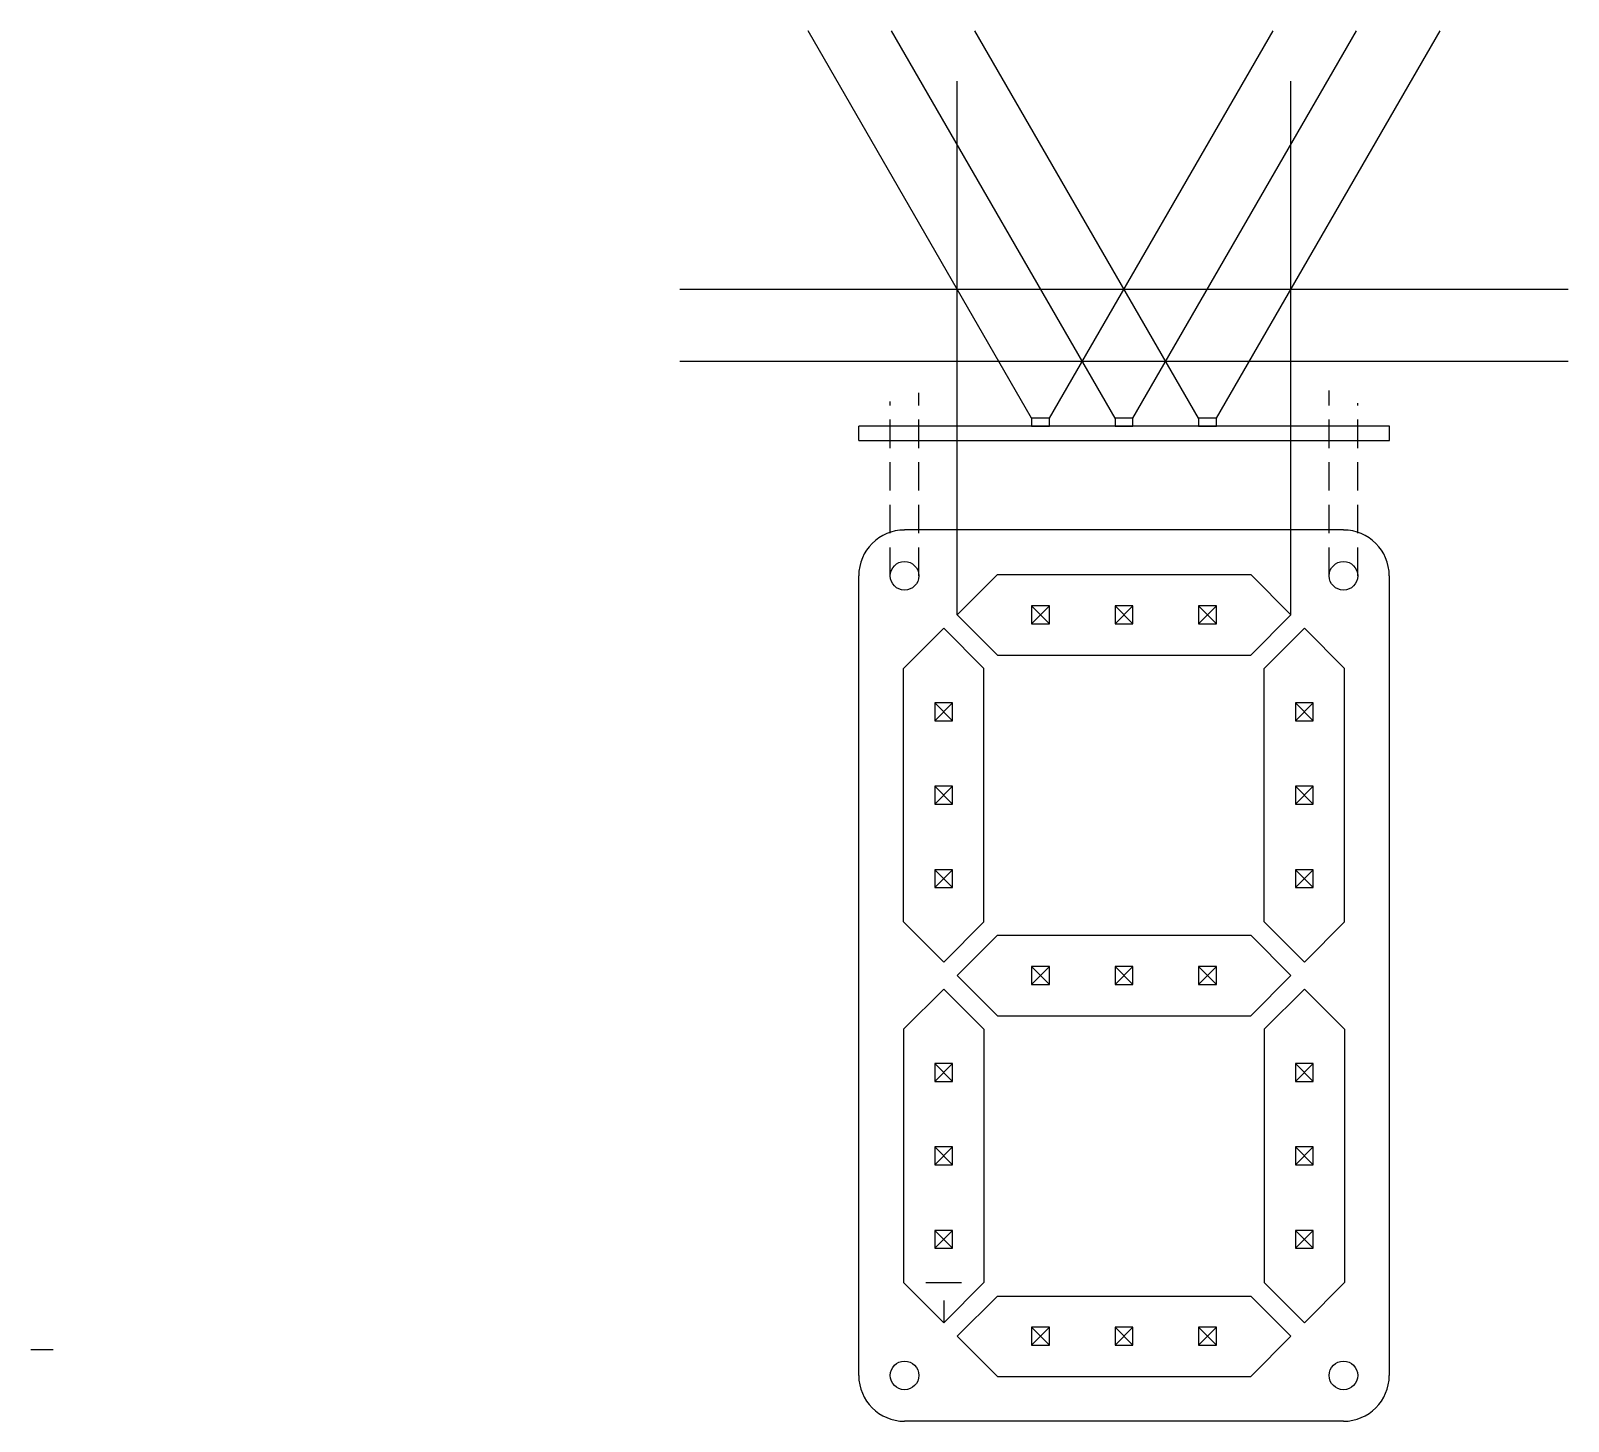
# Model space of a CAD drawing. Header units: millimetres. Extents: x -93 to 79, y 0 to 155.
import ezdxf

# ---------------------------------------------------------------- set-up
doc = ezdxf.new("R2010")
doc.units = ezdxf.units.MM
doc.linetypes.add('HIDDEN2', pattern=[4.7625, 3.175, -1.5875])
for name, color, linetype in [('hidden', 6, 'HIDDEN2'), ('leds', 2, 'Continuous'), ('trace', 1, 'Continuous'), ('viewzone', 4, 'Continuous')]:
    doc.layers.add(name, color=color, linetype=linetype)

msp = doc.modelspace()

# ---------------------------------------------------------------- linework, layer by layer
at = {"layer": 'hidden'}
for p, q in [((52.59, 94.51), (52.59, 115.24)), ((3.52, 94.51), (3.52, 113.98)), ((6.72, 94.51), (6.72, 114.97)), ((55.79, 94.51), (55.79, 113.8))]:
    msp.add_line(p, q, dxfattribs=at)
at = {"layer": 'leds'}
for p, q in [((21.33, 112.14), (19.33, 112.14)), ((19.33, 112.14), (19.33, 111.24)), ((21.33, 111.24), (21.33, 112.14)), ((30.66, 112.14), (28.66, 112.14)), ((28.66, 112.14), (28.66, 111.24)), ((30.66, 111.24), (30.66, 112.14)), ((39.99, 112.14), (37.99, 112.14)), ((37.99, 112.14), (37.99, 111.24)), ((39.99, 111.24), (39.99, 112.14)), ((19.33, 111.24), (21.33, 111.24)), ((28.66, 111.24), (30.66, 111.24)), ((37.99, 111.24), (39.99, 111.24)), ((21.33, 91.14), (19.33, 91.14)), ((19.33, 91.14), (19.33, 89.14)), ((21.33, 91.14), (19.33, 89.14)), ((21.33, 89.14), (19.33, 91.14)), ((21.33, 89.14), (21.33, 91.14)), ((30.66, 91.14), (28.66, 91.14)), ((28.66, 91.14), (28.66, 89.14)), ((30.66, 91.14), (28.66, 89.14)), ((30.66, 89.14), (28.66, 91.14)), ((30.66, 89.14), (30.66, 91.14)), ((39.99, 91.14), (37.99, 91.14)), ((37.99, 91.14), (37.99, 89.14)), ((39.99, 91.14), (37.99, 89.14)), ((39.99, 89.14), (37.99, 91.14)), ((39.99, 89.14), (39.99, 91.14)), ((19.33, 89.14), (21.33, 89.14)), ((28.66, 89.14), (30.66, 89.14)), ((37.99, 89.14), (39.99, 89.14)), ((8.5, 80.31), (8.5, 78.31)), ((10.5, 80.31), (8.5, 80.31)), ((8.5, 80.31), (10.5, 78.31)), ((10.5, 80.31), (8.5, 78.31)), ((10.5, 78.31), (10.5, 80.31)), ((48.82, 80.31), (48.82, 78.31)), ((50.82, 80.31), (48.82, 80.31)), ((48.82, 80.31), (50.82, 78.31)), ((50.82, 80.31), (48.82, 78.31)), ((50.82, 78.31), (50.82, 80.31)), ((8.5, 78.31), (10.5, 78.31)), ((48.82, 78.31), (50.82, 78.31)), ((8.5, 70.98), (8.5, 68.98)), ((10.5, 70.98), (8.5, 70.98)), ((8.5, 70.98), (10.5, 68.98)), ((10.5, 70.98), (8.5, 68.98)), ((10.5, 68.98), (10.5, 70.98)), ((48.82, 70.98), (48.82, 68.98)), ((50.82, 70.98), (48.82, 70.98)), ((48.82, 70.98), (50.82, 68.98)), ((50.82, 70.98), (48.82, 68.98)), ((50.82, 68.98), (50.82, 70.98)), ((8.5, 68.98), (10.5, 68.98)), ((48.82, 68.98), (50.82, 68.98)), ((8.5, 61.65), (8.5, 59.65)), ((10.5, 61.65), (8.5, 61.65)), ((8.5, 61.65), (10.5, 59.65)), ((10.5, 61.65), (8.5, 59.65)), ((10.5, 59.65), (10.5, 61.65)), ((48.82, 61.65), (48.82, 59.65)), ((50.82, 61.65), (48.82, 61.65)), ((48.82, 61.65), (50.82, 59.65)), ((50.82, 61.65), (48.82, 59.65)), ((50.82, 59.65), (50.82, 61.65)), ((8.5, 59.65), (10.5, 59.65)), ((48.82, 59.65), (50.82, 59.65)), ((21.33, 50.82), (19.33, 50.82)), ((19.33, 50.82), (19.33, 48.82)), ((21.33, 50.82), (19.33, 48.82)), ((21.33, 48.82), (19.33, 50.82)), ((21.33, 48.82), (21.33, 50.82)), ((30.66, 50.82), (28.66, 50.82)), ((28.66, 50.82), (28.66, 48.82)), ((30.66, 50.82), (28.66, 48.82)), ((30.66, 48.82), (28.66, 50.82)), ((30.66, 48.82), (30.66, 50.82)), ((39.99, 50.82), (37.99, 50.82)), ((37.99, 50.82), (37.99, 48.82)), ((39.99, 50.82), (37.99, 48.82)), ((39.99, 48.82), (37.99, 50.82)), ((39.99, 48.82), (39.99, 50.82)), ((19.33, 48.82), (21.33, 48.82)), ((28.66, 48.82), (30.66, 48.82)), ((37.99, 48.82), (39.99, 48.82)), ((8.5, 39.99), (8.5, 37.99)), ((10.5, 39.99), (8.5, 39.99)), ((8.5, 39.99), (10.5, 37.99)), ((10.5, 39.99), (8.5, 37.99)), ((10.5, 37.99), (10.5, 39.99)), ((48.82, 39.99), (48.82, 37.99)), ((50.82, 39.99), (48.82, 39.99)), ((48.82, 39.99), (50.82, 37.99)), ((50.82, 39.99), (48.82, 37.99)), ((50.82, 37.99), (50.82, 39.99)), ((8.5, 37.99), (10.5, 37.99)), ((48.82, 37.99), (50.82, 37.99)), ((8.5, 30.66), (8.5, 28.66)), ((10.5, 30.66), (8.5, 30.66)), ((8.5, 30.66), (10.5, 28.66)), ((10.5, 30.66), (8.5, 28.66)), ((10.5, 28.66), (10.5, 30.66)), ((48.82, 30.66), (48.82, 28.66)), ((50.82, 30.66), (48.82, 30.66)), ((48.82, 30.66), (50.82, 28.66)), ((50.82, 30.66), (48.82, 28.66)), ((50.82, 28.66), (50.82, 30.66)), ((8.5, 28.66), (10.5, 28.66)), ((48.82, 28.66), (50.82, 28.66)), ((8.5, 21.33), (8.5, 19.33)), ((10.5, 21.33), (8.5, 21.33)), ((8.5, 21.33), (10.5, 19.33)), ((10.5, 21.33), (8.5, 19.33)), ((10.5, 19.33), (10.5, 21.33)), ((48.82, 21.33), (48.82, 19.33)), ((50.82, 21.33), (48.82, 21.33)), ((48.82, 21.33), (50.82, 19.33)), ((50.82, 21.33), (48.82, 19.33)), ((50.82, 19.33), (50.82, 21.33)), ((8.5, 19.33), (10.5, 19.33)), ((48.82, 19.33), (50.82, 19.33)), ((21.33, 10.5), (19.33, 10.5)), ((19.33, 10.5), (19.33, 8.5)), ((21.33, 10.5), (19.33, 8.5)), ((21.33, 8.5), (19.33, 10.5)), ((21.33, 8.5), (21.33, 10.5)), ((30.66, 10.5), (28.66, 10.5)), ((28.66, 10.5), (28.66, 8.5)), ((30.66, 10.5), (28.66, 8.5)), ((30.66, 8.5), (28.66, 10.5)), ((30.66, 8.5), (30.66, 10.5)), ((39.99, 10.5), (37.99, 10.5)), ((37.99, 10.5), (37.99, 8.5)), ((39.99, 10.5), (37.99, 8.5)), ((39.99, 8.5), (37.99, 10.5)), ((39.99, 8.5), (39.99, 10.5)), ((19.33, 8.5), (21.33, 8.5)), ((28.66, 8.5), (30.66, 8.5)), ((37.99, 8.5), (39.99, 8.5))]:
    msp.add_line(p, q, dxfattribs=at)
at = {"layer": 'trace'}
for p, q in [((11, 90.14), (11, 149.82)), ((48.32, 90.14), (48.32, 149.82)), ((0, 109.64), (0, 111.24)), ((59.32, 111.24), (0, 111.24)), ((59.32, 109.64), (59.32, 111.24)), ((0, 109.64), (59.32, 109.64)), ((54.19, 99.64), (5.12, 99.64)), ((15.5, 94.64), (11, 90.14)), ((15.5, 94.64), (43.82, 94.64)), ((43.82, 94.64), (48.32, 90.14)), ((0, 5.12), (0, 94.51)), ((59.32, 5.12), (59.32, 94.51)), ((15.5, 85.64), (11, 90.14)), ((43.82, 85.64), (48.32, 90.14)), ((5, 84.14), (9.5, 88.64)), ((14, 84.14), (9.5, 88.64)), ((45.32, 84.14), (49.82, 88.64)), ((54.32, 84.14), (49.82, 88.64)), ((15.5, 85.64), (43.82, 85.64)), ((5, 55.82), (5, 84.14)), ((14, 55.82), (14, 84.14)), ((45.32, 55.82), (45.32, 84.14)), ((54.32, 55.82), (54.32, 84.14)), ((5, 55.82), (9.5, 51.32)), ((14, 55.82), (9.5, 51.32)), ((45.32, 55.82), (49.82, 51.32)), ((54.32, 55.82), (49.82, 51.32)), ((15.5, 54.32), (11, 49.82)), ((15.5, 54.32), (43.82, 54.32)), ((43.82, 54.32), (48.32, 49.82)), ((5, 43.82), (9.5, 48.32)), ((14, 43.82), (9.5, 48.32)), ((15.5, 45.32), (11, 49.82)), ((43.82, 45.32), (48.32, 49.82)), ((45.32, 43.82), (49.82, 48.32)), ((54.32, 43.82), (49.82, 48.32)), ((15.5, 45.32), (43.82, 45.32)), ((5, 43.82), (5, 15.5)), ((14, 43.82), (14, 15.5)), ((45.32, 43.82), (45.32, 15.5)), ((54.32, 43.82), (54.32, 15.5)), ((5, 15.5), (9.5, 11)), ((7.5, 15.5), (11.5, 15.5)), ((14, 15.5), (9.5, 11)), ((45.32, 15.5), (49.82, 11)), ((54.32, 15.5), (49.82, 11)), ((15.5, 14), (11, 9.5)), ((15.5, 14), (43.82, 14)), ((43.82, 14), (48.32, 9.5)), ((9.5, 13.5), (9.5, 11)), ((15.5, 5), (11, 9.5)), ((43.82, 5), (48.32, 9.5)), ((-92.57, 8.03), (-90.07, 8.03)), ((15.5, 5), (43.82, 5)), ((54.19, 0), (5.12, 0))]:
    msp.add_line(p, q, dxfattribs=at)
for centre in [(5.12, 94.51), (54.19, 94.51), (5.12, 5.12), (54.19, 5.12)]:
    msp.add_circle(centre, 1.6, dxfattribs=at)
for centre, start, end in [((5.12, 94.51), 90, 180), ((54.19, 94.51), 0, 90), ((5.12, 5.12), 180, 270), ((54.19, 5.12), 270, 0)]:
    msp.add_arc(centre, 5.12, start, end, dxfattribs=at)
at = {"layer": 'viewzone'}
for p, q in [((19.33, 112.14), (-5.67, 155.44)), ((28.66, 112.14), (3.66, 155.44)), ((37.99, 112.14), (12.99, 155.44)), ((21.33, 112.14), (46.33, 155.44)), ((30.66, 112.14), (55.66, 155.44)), ((39.99, 112.14), (64.99, 155.44)), ((-20, 126.57), (79.32, 126.57)), ((-20, 118.49), (79.32, 118.49))]:
    msp.add_line(p, q, dxfattribs=at)

doc.saveas('drawing.dxf')
